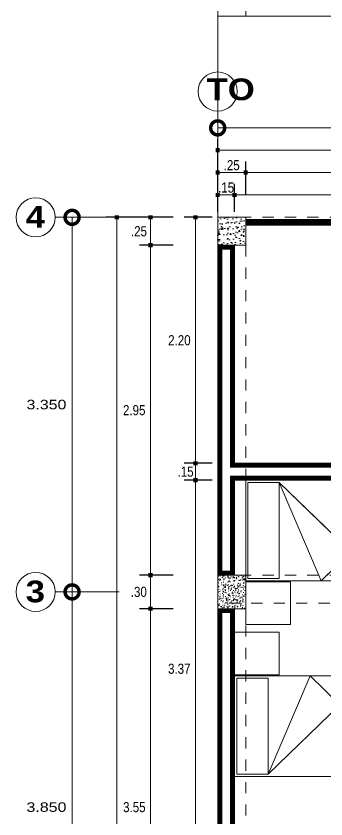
# Model space of a CAD drawing. Header units: millimetres. Extents: x 1555 to 3397, y 790 to 1592.
# Drawn here: x 1668.44 to 1671.21, y 806.65 to 813.83 of the extents above; entities that cross this region are included whole.
import ezdxf

# ---------------------------------------------------------------- set-up
doc = ezdxf.new("R2010")
doc.units = ezdxf.units.MM
doc.linetypes.add('DASHDOT', pattern=[1, 0.5, -0.25, 0, -0.25])
doc.linetypes.add('HIDDEN2', pattern=[4.7625, 3.175, -1.5875])
doc.layers.get('0').update_dxf_attribs({"lineweight": 5})
doc.layers.get('Defpoints').update_dxf_attribs({"lineweight": 5})
for name, color, linetype, lineweight in [('0-Columna', 253, 'Continuous', 13), ('0-Hach de Muro Alto', 145, 'Continuous', 5), ('0-Muro Alto', 145, 'Continuous', 5), ('02', 2, 'Continuous', 5), ('BARANDAS', 129, 'Continuous', 9), ('COTA', 250, 'Continuous', 9), ('COTAS', 7, 'Continuous', 9), ('muebles', 8, 'Continuous', 5), ('TEXTURAS ACHURADOS', 47, 'Continuous', 5)]:
    doc.layers.add(name, color=color, linetype=linetype, lineweight=lineweight)
for name, color, linetype, lineweight, true_color in [('BARANDA DETALLES', 7, 'Continuous', 13, 0x818979), ('CIR EJES', 7, 'Continuous', 9, 0x8b8e7a), ('ejes', 7, 'DASHDOT', 5, 0x6c7360), ('ESCALERA', 7, 'Continuous', 9, 0xb55e94), ('PROYECCION DE VIGA', 7, 'HIDDEN2', 9, 0xd4bc9d), ('PROYECCION01', 7, 'HIDDEN2', 9, 0x6c4856)]:
    doc.layers.add(name, color=color, linetype=linetype, lineweight=lineweight, true_color=true_color)
doc.styles.add('BLACK', font='', dxfattribs={"height": 0.15})
doc.styles.add('DETALLES', font='techl___.ttf')
doc.styles.add('STYLE1-50EJES', font='swissel.ttf', dxfattribs={"width": 1.2, "height": 0.085})
doc.styles.get('BLACK').set_extended_font_data('Arial Black')
doc.dimstyles.new('50$0', dxfattribs={"dimscale": 0, "dimtxt": 0.09, "dimasz": 0.038, "dimexe": 0.1, "dimexo": 0.05, "dimgap": 0.02, "dimtad": 2, "dimtih": 1, "dimtoh": 1, "dimlfac": -1, "dimzin": 4, "dimdsep": 46, "dimtxsty": 'DETALLES', "dimblk": 'BOXFILLED', "dimcen": 2.5, "dimclrd": 256, "dimclre": 256, "dimclrt": 256, "dimazin": 0, "dimtfac": 1, "dimtmove": 0, "dimatfit": 2, "dimldrblk": 'DOT', "dimfxl": 0.2, "dimfxlon": 1, "dimtolj": 1, "dimtzin": 0, "dimlwd": -1, "dimarcsym": 0})
doc.dimstyles.new('DIM-1-50ejes', dxfattribs={"dimtxt": 0.085, "dimasz": 0.25, "dimexe": 0.15, "dimexo": 0.18, "dimgap": 0.03, "dimtad": 2, "dimtih": 1, "dimtoh": 1, "dimzin": 0, "dimdsep": 46, "dimtxsty": 'STYLE1-50EJES', "dimblk1": 'DOTSMALL', "dimblk2": 'DOTSMALL', "dimsah": 1, "dimcen": 2.75, "dimclrd": 256, "dimclre": 256, "dimclrt": 256, "dimazin": 0, "dimtfac": 1, "dimtix": 1, "dimtmove": 0, "dimatfit": 3, "dimldrblk": 'DOTSMALL', "dimfxl": 1, "dimfxlon": 1, "dimtolj": 1, "dimtzin": 0, "dimlwd": -1, "dimlwe": -1, "dimarcsym": 0})

# ---------------------------------------------------------------- blocks, each defined once
blk = doc.blocks.new('A$C1AD014A1')
at = {"layer": 'muebles'}
for p, q in [((0.3422, 0.8264), (-0.5378, 0.4518)), ((0.3422, 0.8264), (-0.2786, 0.1871)), ((-0.5378, 0.4518), (-0.2786, 0.1871))]:
    blk.add_line(p, q, dxfattribs=at)
for points in [[(-0.5478, 1.1265), (-0.5478, 0.7265), (-0.9278, 0.7265), (-0.9278, 1.1265)], [(0.3622, 1.1265), (0.3622, -0.7777), (-0.5378, -0.7777), (-0.5378, 1.1265)], [(-0.5178, 0.8264), (0.3422, 0.8264), (0.3422, 1.1065), (-0.5178, 1.1065)], [(-0.5378, 0.4518), (-0.2786, 0.1871), (0.3422, 0.8264)]]:
    blk.add_lwpolyline(points, close=True, dxfattribs=at)
blk = doc.blocks.new('_BOXFILLED')
at = {"color": 0, "linetype": 'ByBlock'}
blk.add_line((-0.5, 0), (-1, 0), dxfattribs=at)
blk.add_solid([(-0.5, 0.5), (0.5, 0.5), (-0.5, -0.5), (0.5, -0.5)], dxfattribs=at)
blk = doc.blocks.new('*D65')
at = {"layer": 'COTA', "lineweight": -2, "transparency": 16777216}
for p, q in [((1669.5433, 812.0332), (1669.2433, 812.0332)), ((1669.5433, 800.8332), (1669.2433, 800.8332))]:
    blk.add_line(p, q, dxfattribs=at)
at = {"layer": 'COTA', "transparency": 16777216}
blk.add_line((1669.3433, 800.8712), (1669.3433, 811.9952), dxfattribs=at)
at = {"layer": 'Defpoints', "color": 0, "transparency": 16777216}
for p in [(1669.3433, 812.0332), (1670.2433, 812.0332), (1670.2433, 800.8332)]:
    blk.add_point(p, dxfattribs=at)
at = {"layer": 'COTA', "transparency": 16777216, "xscale": 0.038, "yscale": 0.038, "zscale": 0.038}
for p, rotation in [((1669.3433, 812.0332), 90), ((1669.3433, 800.8332), 270)]:
    blk.add_blockref('_BOXFILLED', p, dxfattribs=dict(at, rotation=rotation))
at = {"layer": 'COTA', "transparency": 16777216, "insert": (1669.2016, 806.4332), "char_height": 0.09, "attachment_point": 5, "style": 'DETALLES'}
blk.add_mtext('\\A1;11.20', dxfattribs=at)
blk = doc.blocks.new('_Dot')
at = {"layer": '02', "color": 0, "lineweight": -2}
blk.add_line((-0.5, 0), (-1, 0), dxfattribs=at)
at = {"layer": '02', "color": 0, "const_width": 0.5}
blk.add_lwpolyline([(-0.25, 0, 1), (0.25, 0, 1)], format="xyb", close=True, dxfattribs=at)
blk = doc.blocks.new('*D67')
at = {"layer": 'COTA', "lineweight": -2, "transparency": 16777216}
for p, q in [((1669.8444, 808.5332), (1669.5444, 808.5332)), ((1669.8444, 804.9832), (1669.5444, 804.9832))]:
    blk.add_line(p, q, dxfattribs=at)
at = {"layer": 'COTA', "transparency": 16777216}
blk.add_line((1669.6444, 805.0212), (1669.6444, 808.4952), dxfattribs=at)
at = {"layer": 'Defpoints', "color": 0, "transparency": 16777216}
for p in [(1669.6444, 808.5332), (1670.2433, 808.5332), (1670.2433, 804.9832)]:
    blk.add_point(p, dxfattribs=at)
at = {"layer": 'COTA', "transparency": 16777216, "xscale": 0.038, "yscale": 0.038, "zscale": 0.038}
for p, rotation in [((1669.6444, 808.5332), 90), ((1669.6444, 804.9832), 270)]:
    blk.add_blockref('_BOXFILLED', p, dxfattribs=dict(at, rotation=rotation))
at = {"layer": 'COTA', "transparency": 16777216, "insert": (1669.4989, 806.7582), "char_height": 0.09, "attachment_point": 5, "style": 'DETALLES'}
blk.add_mtext('\\A1;3.55', dxfattribs=at)
blk = doc.blocks.new('*D68')
at = {"layer": 'COTA', "lineweight": -2, "transparency": 16777216}
for p, q in [((1670.1933, 812.0332), (1669.9444, 812.0332)), ((1670.1933, 809.8332), (1669.9444, 809.8332))]:
    blk.add_line(p, q, dxfattribs=at)
at = {"layer": 'COTA', "transparency": 16777216}
blk.add_line((1670.0444, 809.8712), (1670.0444, 811.9952), dxfattribs=at)
at = {"layer": 'Defpoints', "color": 0, "transparency": 16777216}
for p in [(1670.0444, 812.0332), (1670.2433, 812.0332), (1670.2433, 809.8332)]:
    blk.add_point(p, dxfattribs=at)
at = {"layer": 'COTA', "transparency": 16777216, "xscale": 0.038, "yscale": 0.038, "zscale": 0.038}
for p, rotation in [((1670.0444, 812.0332), 90), ((1670.0444, 809.8332), 270)]:
    blk.add_blockref('_BOXFILLED', p, dxfattribs=dict(at, rotation=rotation))
at = {"layer": 'COTA', "transparency": 16777216, "insert": (1669.9014, 810.9332), "char_height": 0.09, "attachment_point": 5, "style": 'DETALLES'}
blk.add_mtext('\\A1;2.20', dxfattribs=at)
blk = doc.blocks.new('*D69')
at = {"layer": 'COTA', "lineweight": -2, "transparency": 16777216}
for p, q in [((1669.8444, 808.8332), (1669.5444, 808.8332)), ((1669.8444, 808.5332), (1669.5444, 808.5332))]:
    blk.add_line(p, q, dxfattribs=at)
at = {"layer": 'COTA', "transparency": 16777216}
blk.add_line((1669.6444, 808.5712), (1669.6444, 808.7952), dxfattribs=at)
at = {"layer": 'Defpoints', "color": 0, "transparency": 16777216}
for p in [(1669.6444, 808.8332), (1670.2433, 808.8332), (1670.2433, 808.5332)]:
    blk.add_point(p, dxfattribs=at)
at = {"layer": 'COTA', "transparency": 16777216, "xscale": 0.038, "yscale": 0.038, "zscale": 0.038}
for p, rotation in [((1669.6444, 808.8332), 90), ((1669.6444, 808.5332), 270)]:
    blk.add_blockref('_BOXFILLED', p, dxfattribs=dict(at, rotation=rotation))
at = {"layer": 'COTA', "transparency": 16777216, "insert": (1669.5389, 808.6832), "char_height": 0.09, "attachment_point": 5, "style": 'DETALLES'}
blk.add_mtext('\\A1;.30', dxfattribs=at)
blk = doc.blocks.new('*D70')
at = {"layer": 'COTA', "lineweight": -2, "transparency": 16777216}
for p, q in [((1669.8444, 811.7832), (1669.5444, 811.7832)), ((1669.8444, 808.8332), (1669.5444, 808.8332))]:
    blk.add_line(p, q, dxfattribs=at)
at = {"layer": 'COTA', "transparency": 16777216}
blk.add_line((1669.6444, 808.8712), (1669.6444, 811.7452), dxfattribs=at)
at = {"layer": 'Defpoints', "color": 0, "transparency": 16777216}
for p in [(1669.6444, 811.7832), (1670.2433, 811.7832), (1670.2433, 808.8332)]:
    blk.add_point(p, dxfattribs=at)
at = {"layer": 'COTA', "transparency": 16777216, "xscale": 0.038, "yscale": 0.038, "zscale": 0.038}
for p, rotation in [((1669.6444, 811.7832), 90), ((1669.6444, 808.8332), 270)]:
    blk.add_blockref('_BOXFILLED', p, dxfattribs=dict(at, rotation=rotation))
at = {"layer": 'COTA', "transparency": 16777216, "insert": (1669.498, 810.3082), "char_height": 0.09, "attachment_point": 5, "style": 'DETALLES'}
blk.add_mtext('\\A1;2.95', dxfattribs=at)
blk = doc.blocks.new('*D71')
at = {"layer": 'COTA', "lineweight": -2, "transparency": 16777216}
for p, q in [((1669.8444, 812.0332), (1669.5444, 812.0332)), ((1669.8444, 811.7832), (1669.5444, 811.7832))]:
    blk.add_line(p, q, dxfattribs=at)
at = {"layer": 'COTA', "transparency": 16777216}
blk.add_line((1669.6444, 811.8212), (1669.6444, 811.9952), dxfattribs=at)
at = {"layer": 'Defpoints', "color": 0, "transparency": 16777216}
for p in [(1669.6444, 812.0332), (1670.2433, 812.0332), (1670.2433, 811.7832)]:
    blk.add_point(p, dxfattribs=at)
at = {"layer": 'COTA', "transparency": 16777216, "xscale": 0.038, "yscale": 0.038, "zscale": 0.038}
for p, rotation in [((1669.6444, 812.0332), 90), ((1669.6444, 811.7832), 270)]:
    blk.add_blockref('_BOXFILLED', p, dxfattribs=dict(at, rotation=rotation))
at = {"layer": 'COTA', "transparency": 16777216, "insert": (1669.5405, 811.9082), "char_height": 0.09, "attachment_point": 5, "style": 'DETALLES'}
blk.add_mtext('\\A1;.25', dxfattribs=at)
blk = doc.blocks.new('_DOTSMALL')
at = {"color": 0, "linetype": 'ByBlock', "const_width": 0.5}
blk.add_lwpolyline([(-0.0625, 0, 1), (0.0625, 0, 1)], format="xyb", close=True, dxfattribs=at)
blk = doc.blocks.new('*D72')
at = {"layer": 'COTAS', "transparency": 16777216}
for p, q in [((1669.3644, 808.6832), (1668.7933, 808.6832)), ((1668.9433, 804.8332), (1668.9433, 808.6832)), ((1669.3644, 804.8332), (1668.7933, 804.8332))]:
    blk.add_line(p, q, dxfattribs=at)
at = {"layer": 'Defpoints', "color": 0, "transparency": 16777216}
for p in [(1668.9433, 808.6832), (1669.5444, 808.6832), (1669.5444, 804.8332)]:
    blk.add_point(p, dxfattribs=at)
at = {"layer": 'COTAS', "transparency": 16777216, "xscale": 0.25, "yscale": 0.25, "zscale": 0.25}
for p, rotation in [((1668.9433, 808.6832), 90), ((1668.9433, 804.8332), 270)]:
    blk.add_blockref('_DOTSMALL', p, dxfattribs=dict(at, rotation=rotation))
at = {"layer": 'COTAS', "transparency": 16777216, "insert": (1668.7145, 806.7582), "char_height": 0.085, "attachment_point": 5, "style": 'STYLE1-50EJES'}
blk.add_mtext('\\A1;3.850', dxfattribs=at)
blk = doc.blocks.new('*D73')
at = {"layer": 'COTAS', "transparency": 16777216}
for p, q in [((1669.3644, 812.0332), (1668.7933, 812.0332)), ((1668.9433, 808.6832), (1668.9433, 812.0332)), ((1669.3644, 808.6832), (1668.7933, 808.6832))]:
    blk.add_line(p, q, dxfattribs=at)
at = {"layer": 'Defpoints', "color": 0, "transparency": 16777216}
for p in [(1668.9433, 812.0332), (1669.5444, 812.0332), (1669.5444, 808.6832)]:
    blk.add_point(p, dxfattribs=at)
at = {"layer": 'COTAS', "transparency": 16777216, "xscale": 0.25, "yscale": 0.25, "zscale": 0.25}
for p, rotation in [((1668.9433, 812.0332), 90), ((1668.9433, 808.6832), 270)]:
    blk.add_blockref('_DOTSMALL', p, dxfattribs=dict(at, rotation=rotation))
at = {"layer": 'COTAS', "transparency": 16777216, "insert": (1668.7145, 810.3582), "char_height": 0.085, "attachment_point": 5, "style": 'STYLE1-50EJES'}
blk.add_mtext('\\A1;3.350', dxfattribs=at)
blk = doc.blocks.new('*D85')
at = {"layer": 'COTA', "lineweight": -2, "transparency": 16777216}
for p, q in [((1670.1933, 809.6832), (1669.9444, 809.6832)), ((1670.1933, 806.3082), (1669.9444, 806.3082))]:
    blk.add_line(p, q, dxfattribs=at)
at = {"layer": 'COTA', "transparency": 16777216}
blk.add_line((1670.0444, 806.3462), (1670.0444, 809.6452), dxfattribs=at)
at = {"layer": 'Defpoints', "color": 0, "transparency": 16777216}
for p in [(1670.0444, 809.6832), (1670.2433, 809.6832), (1670.2433, 806.3082)]:
    blk.add_point(p, dxfattribs=at)
at = {"layer": 'COTA', "transparency": 16777216, "xscale": 0.038, "yscale": 0.038, "zscale": 0.038}
for p, rotation in [((1670.0444, 809.6832), 90), ((1670.0444, 806.3082), 270)]:
    blk.add_blockref('_BOXFILLED', p, dxfattribs=dict(at, rotation=rotation))
at = {"layer": 'COTA', "transparency": 16777216, "insert": (1669.9002, 807.9957), "char_height": 0.09, "attachment_point": 5, "style": 'DETALLES'}
blk.add_mtext('\\A1;3.37', dxfattribs=at)
blk = doc.blocks.new('*D86')
at = {"layer": 'COTA', "lineweight": -2, "transparency": 16777216}
for p, q in [((1670.1933, 809.8332), (1669.9444, 809.8332)), ((1670.1933, 809.6832), (1669.9444, 809.6832))]:
    blk.add_line(p, q, dxfattribs=at)
at = {"layer": 'COTA', "transparency": 16777216}
blk.add_line((1670.0444, 809.7952), (1670.0444, 809.7212), dxfattribs=at)
at = {"layer": 'Defpoints', "color": 0, "transparency": 16777216}
for p in [(1670.2433, 809.8332), (1670.0444, 809.6832), (1670.2433, 809.6832)]:
    blk.add_point(p, dxfattribs=at)
at = {"layer": 'COTA', "transparency": 16777216, "xscale": 0.038, "yscale": 0.038, "zscale": 0.038}
for p, rotation in [((1670.0444, 809.8332), 90), ((1670.0444, 809.6832), 270)]:
    blk.add_blockref('_BOXFILLED', p, dxfattribs=dict(at, rotation=rotation))
at = {"layer": 'COTA', "transparency": 16777216, "insert": (1669.9562, 809.7582), "char_height": 0.09, "attachment_point": 5, "style": 'DETALLES'}
blk.add_mtext('\\A1;.15', dxfattribs=at)
blk = doc.blocks.new('*D313')
at = {"layer": 'COTA', "lineweight": -2, "transparency": 16777216}
for p, q in [((1670.2433, 812.4332), (1670.2433, 812.7332)), ((1679.2433, 812.4332), (1679.2433, 812.7332))]:
    blk.add_line(p, q, dxfattribs=at)
at = {"layer": 'COTA', "transparency": 16777216}
blk.add_line((1670.2813, 812.6332), (1679.2053, 812.6332), dxfattribs=at)
at = {"layer": 'Defpoints', "color": 0, "transparency": 16777216}
for p in [(1679.2433, 812.6332), (1670.2433, 812.0332), (1679.2433, 812.0332)]:
    blk.add_point(p, dxfattribs=at)
at = {"layer": 'COTA', "transparency": 16777216, "xscale": 0.038, "yscale": 0.038, "zscale": 0.038, "rotation": 180}
blk.add_blockref('_BOXFILLED', (1670.2433, 812.6332), dxfattribs=at)
at = {"layer": 'COTA', "transparency": 16777216, "xscale": 0.038, "yscale": 0.038, "zscale": 0.038}
blk.add_blockref('_BOXFILLED', (1679.2433, 812.6332), dxfattribs=at)
at = {"layer": 'COTA', "transparency": 16777216, "insert": (1674.7433, 812.6994), "char_height": 0.09, "attachment_point": 5, "style": 'DETALLES'}
blk.add_mtext('\\A1;9.00', dxfattribs=at)
blk = doc.blocks.new('*D314')
at = {"layer": 'COTA', "lineweight": -2, "transparency": 16777216}
for p, q in [((1670.2433, 812.0832), (1670.2433, 812.3332)), ((1670.3933, 812.0832), (1670.3933, 812.3332))]:
    blk.add_line(p, q, dxfattribs=at)
at = {"layer": 'COTA', "transparency": 16777216}
blk.add_line((1670.3553, 812.2332), (1670.2813, 812.2332), dxfattribs=at)
at = {"layer": 'Defpoints', "color": 0, "transparency": 16777216}
for p in [(1670.2433, 812.2332), (1670.2433, 812.0332), (1670.3933, 812.0332)]:
    blk.add_point(p, dxfattribs=at)
at = {"layer": 'COTA', "transparency": 16777216, "xscale": 0.038, "yscale": 0.038, "zscale": 0.038, "rotation": 180}
blk.add_blockref('_BOXFILLED', (1670.2433, 812.2332), dxfattribs=at)
at = {"layer": 'COTA', "transparency": 16777216, "xscale": 0.038, "yscale": 0.038, "zscale": 0.038}
blk.add_blockref('_BOXFILLED', (1670.3933, 812.2332), dxfattribs=at)
at = {"layer": 'COTA', "transparency": 16777216, "insert": (1670.3183, 812.2992), "char_height": 0.09, "attachment_point": 5, "style": 'DETALLES'}
blk.add_mtext('\\A1;.15', dxfattribs=at)
blk = doc.blocks.new('*D317')
at = {"layer": 'COTA', "lineweight": -2, "transparency": 16777216}
for p, q in [((1670.4933, 812.2332), (1670.4933, 812.5332)), ((1673.9433, 812.2332), (1673.9433, 812.5332))]:
    blk.add_line(p, q, dxfattribs=at)
at = {"layer": 'COTA', "transparency": 16777216}
blk.add_line((1673.9053, 812.4332), (1670.5313, 812.4332), dxfattribs=at)
at = {"layer": 'Defpoints', "color": 0, "transparency": 16777216}
for p in [(1670.4933, 812.4332), (1670.4933, 812.0332), (1673.9433, 812.0332)]:
    blk.add_point(p, dxfattribs=at)
at = {"layer": 'COTA', "transparency": 16777216, "xscale": 0.038, "yscale": 0.038, "zscale": 0.038, "rotation": 180}
blk.add_blockref('_BOXFILLED', (1670.4933, 812.4332), dxfattribs=at)
at = {"layer": 'COTA', "transparency": 16777216, "xscale": 0.038, "yscale": 0.038, "zscale": 0.038}
blk.add_blockref('_BOXFILLED', (1673.9433, 812.4332), dxfattribs=at)
at = {"layer": 'COTA', "transparency": 16777216, "insert": (1672.2183, 812.5002), "char_height": 0.09, "attachment_point": 5, "style": 'DETALLES'}
blk.add_mtext('\\A1;3.45', dxfattribs=at)
blk = doc.blocks.new('*D318')
at = {"layer": 'COTA', "lineweight": -2, "transparency": 16777216}
for p, q in [((1670.2433, 812.2332), (1670.2433, 812.5332)), ((1670.4933, 812.2332), (1670.4933, 812.5332))]:
    blk.add_line(p, q, dxfattribs=at)
at = {"layer": 'COTA', "transparency": 16777216}
blk.add_line((1670.4553, 812.4332), (1670.2813, 812.4332), dxfattribs=at)
at = {"layer": 'Defpoints', "color": 0, "transparency": 16777216}
for p in [(1670.2433, 812.4332), (1670.2433, 812.0332), (1670.4933, 812.0332)]:
    blk.add_point(p, dxfattribs=at)
at = {"layer": 'COTA', "transparency": 16777216, "xscale": 0.038, "yscale": 0.038, "zscale": 0.038, "rotation": 180}
blk.add_blockref('_BOXFILLED', (1670.2433, 812.4332), dxfattribs=at)
at = {"layer": 'COTA', "transparency": 16777216, "xscale": 0.038, "yscale": 0.038, "zscale": 0.038}
blk.add_blockref('_BOXFILLED', (1670.4933, 812.4332), dxfattribs=at)
at = {"layer": 'COTA', "transparency": 16777216, "insert": (1670.3683, 812.4992), "char_height": 0.09, "attachment_point": 5, "style": 'DETALLES'}
blk.add_mtext('\\A1;.25', dxfattribs=at)
blk = doc.blocks.new('*D320')
at = {"layer": 'COTAS', "transparency": 16777216}
for p, q in [((1670.2433, 812.2132), (1670.2433, 812.9832)), ((1674.0683, 812.6132), (1674.0683, 812.9832)), ((1674.0683, 812.8332), (1670.2433, 812.8332))]:
    blk.add_line(p, q, dxfattribs=at)
at = {"layer": 'Defpoints', "color": 0, "transparency": 16777216}
for p in [(1670.2433, 812.8332), (1674.0683, 812.4332), (1670.2433, 812.0332)]:
    blk.add_point(p, dxfattribs=at)
at = {"layer": 'COTAS', "transparency": 16777216, "xscale": 0.25, "yscale": 0.25, "zscale": 0.25, "rotation": 180}
blk.add_blockref('_DOTSMALL', (1670.2433, 812.8332), dxfattribs=at)
at = {"layer": 'COTAS', "transparency": 16777216, "xscale": 0.25, "yscale": 0.25, "zscale": 0.25}
blk.add_blockref('_DOTSMALL', (1674.0683, 812.8332), dxfattribs=at)
at = {"layer": 'COTAS', "transparency": 16777216, "insert": (1672.1558, 812.9069), "char_height": 0.085, "attachment_point": 5, "style": 'STYLE1-50EJES'}
blk.add_mtext('\\A1;3.825', dxfattribs=at)
blk = doc.blocks.new('*D321')
at = {"layer": 'COTA', "lineweight": -2, "transparency": 16777216}
for p, q in [((1670.3933, 812.0832), (1670.3933, 812.3332)), ((1674.0433, 812.0832), (1674.0433, 812.3332))]:
    blk.add_line(p, q, dxfattribs=at)
at = {"layer": 'COTA', "transparency": 16777216}
blk.add_line((1670.4313, 812.2332), (1674.0053, 812.2332), dxfattribs=at)
at = {"layer": 'Defpoints', "color": 0, "transparency": 16777216}
for p in [(1674.0433, 812.2332), (1670.3933, 812.0332), (1674.0433, 812.0332)]:
    blk.add_point(p, dxfattribs=at)
at = {"layer": 'COTA', "transparency": 16777216, "xscale": 0.038, "yscale": 0.038, "zscale": 0.038, "rotation": 180}
blk.add_blockref('_BOXFILLED', (1670.3933, 812.2332), dxfattribs=at)
at = {"layer": 'COTA', "transparency": 16777216, "xscale": 0.038, "yscale": 0.038, "zscale": 0.038}
blk.add_blockref('_BOXFILLED', (1674.0433, 812.2332), dxfattribs=at)
at = {"layer": 'COTA', "transparency": 16777216, "insert": (1672.2183, 812.3002), "char_height": 0.09, "attachment_point": 5, "style": 'DETALLES'}
blk.add_mtext('\\A1;3.65', dxfattribs=at)

msp = doc.modelspace()

# ---------------------------------------------------------------- hatches: boundary and pattern name
at = {"layer": 'TEXTURAS ACHURADOS'}
h = msp.add_hatch(dxfattribs=at)
h.set_pattern_fill('CONCRET3', color=256, scale=0.014, angle=360, pattern_type=2)
h.set_pattern_definition([(50, (1740.11896, 761.432205), (0.100416426, -0.0087853), [0.0105, -0.1155]), (355, (1740.11896, 761.43221), (-0.01942519, 0.1053069), [0.0084, -0.0924]), (100.4514, (1740.12733, 761.43147), (0.08099131, 0.09652154), [0.00892363, -0.0981599]), (46.1842, (1740.11896, 761.4602), (0.14941375, -0.02317266), [0.01575, -0.17325]), (96.6356, (1740.13141, 761.45827), (0.13085278, 0.1363765), [0.01338544, -0.14723982]), (351.1842, (1740.11896, 761.4602), (0.13085267, 0.1363766), [0.0126, -0.1386]), (21, (1740.13296, 761.453205), (0.08356699, -0.056366645), [0.0105, -0.1155]), (326, (1740.13296, 761.45321), (0.03406415, 0.10152101), [0.0084, -0.0924]), (71.4514, (1740.13993, 761.44851), (0.11763117, 0.04515427), [0.00892363, -0.0981599]), (37.5, (1740.118963, 761.432205), (0.00170238, 0.04660514), [0, -0.09128, 0, -0.0938, 0, -0.09275]), (7.5, (1740.118963, 761.432205), (0.036829735, 0.05521764), [0, -0.05348, 0, -0.08918, 0, -0.03535]), (327.5, (1740.087743, 761.432205), (0.074735141, -0.003157682), [0, -0.035, 0, -0.1092, 0, -0.1449]), (317.5, (1740.07374, 761.432205), (0.081646064, 0.0140147), [0, -0.0455, 0, -0.07252, 0, -0.1029])])
h.paths.add_polyline_path([(1670.24335, 812.03322), (1670.49335, 812.03322), (1670.49335, 811.78322), (1670.24335, 811.78322)])
h = msp.add_hatch(dxfattribs=at)
h.set_pattern_fill('CONCRET3', color=256, scale=0.00882, angle=360, pattern_type=2)
h.set_pattern_definition([(50, (1716.058065, 776.934366), (0.06326235, -0.00553474), [0.006615, -0.072765]), (355, (1716.058065, 776.934366), (-0.01223787, 0.066343346), [0.005292, -0.058212]), (100.4514, (1716.063336, 776.933904), (0.05102453, 0.06080857), [0.005621885, -0.061840734]), (46.1842, (1716.058065, 776.952006), (0.09413066, -0.01459878), [0.0099225, -0.1091475]), (96.6356, (1716.06591, 776.95079), (0.08243725, 0.0859172), [0.00843283, -0.09276109]), (351.1842, (1716.05806, 776.95201), (0.08243718, 0.08591726), [0.007938, -0.087318]), (21, (1716.066885, 776.947596), (0.0526472, -0.035510986), [0.006615, -0.072765]), (326, (1716.066885, 776.947596), (0.02146041, 0.063958234), [0.005292, -0.058212]), (71.4514, (1716.07127, 776.944636), (0.074107636, 0.02844719), [0.005621885, -0.061840734]), (37.5, (1716.058065, 776.934366), (0.001072499, 0.029361238), [0, -0.0575064, 0, -0.059094, 0, -0.0584325]), (7.5, (1716.058065, 776.934366), (0.023202733, 0.034787113), [0, -0.0336924, 0, -0.0561834, 0, -0.0222705]), (327.5, (1716.038396, 776.934366), (0.047083139, -0.00198934), [0, -0.02205, 0, -0.068796, 0, -0.091287]), (317.5, (1716.029576, 776.934366), (0.05143702, 0.00882926), [0, -0.028665, 0, -0.0456876, 0, -0.064827])])
h.paths.add_polyline_path([(1670.24335, 808.83322), (1670.49335, 808.83322), (1670.49335, 808.53322), (1670.24335, 808.53322)])

# ---------------------------------------------------------------- linework, layer by layer
at = {"layer": '0-Columna'}
for points in [[(1670.49335, 812.03322), (1670.24335, 812.03322), (1670.24335, 811.78322), (1670.49335, 811.78322)], [(1670.24335, 808.83322), (1670.49335, 808.83322), (1670.49335, 808.53322), (1670.24335, 808.53322)]]:
    msp.add_lwpolyline(points, close=True, dxfattribs=at)
at = {"layer": '0-Hach de Muro Alto', "const_width": 0.04}
for points in [[(1670.37335, 811.76322), (1670.26335, 811.76322), (1670.26335, 808.85322), (1670.37335, 808.85322), (1670.37335, 809.70322), (1672.02335, 809.70322), (1672.02335, 809.81322), (1670.37335, 809.81322)], [(1670.26335, 808.51322), (1670.37335, 808.51322), (1670.37335, 805.00322), (1670.26335, 805.00322)]]:
    msp.add_lwpolyline(points, close=True, dxfattribs=at)
at = {"layer": '0-Muro Alto'}
msp.add_line((1670.24335, 813.83322), (1670.24335, 812.03322), dxfattribs=at)
for points in [[(1670.24335, 813.83322), (1679.24335, 813.83322), (1679.24335, 817.63322), (1670.24335, 817.63322)], [(1670.39335, 811.78322), (1670.24335, 811.78322), (1670.24335, 808.83322), (1670.39335, 808.83322), (1670.39335, 809.68322), (1672.04335, 809.68322), (1672.04335, 809.83322), (1670.39335, 809.83322)], [(1670.24335, 808.53322), (1670.39335, 808.53322), (1670.39335, 804.98322), (1670.24335, 804.98322)]]:
    msp.add_lwpolyline(points, close=True, dxfattribs=at)
at = {"layer": 'BARANDA DETALLES'}
for p, q in [((1673.94335, 812.01122), (1670.49335, 812.01122)), ((1673.94335, 812.00722), (1670.49335, 812.00722)), ((1673.94335, 812.00122), (1670.49335, 812.00122)), ((1673.94335, 811.99322), (1670.49335, 811.99322)), ((1673.94335, 811.98322), (1670.49335, 811.98322)), ((1673.94335, 811.97522), (1670.49335, 811.97522)), ((1673.94335, 811.96922), (1670.49335, 811.96922)), ((1673.94335, 811.96522), (1670.49335, 811.96522))]:
    msp.add_line(p, q, dxfattribs=at)
at = {"layer": 'BARANDAS'}
msp.add_lwpolyline([(1670.49335, 811.96322), (1673.94335, 811.96322), (1673.94335, 812.01322), (1670.49335, 812.01322)], close=True, dxfattribs=at)
at = {"layer": 'CIR EJES'}
for centre in [(1668.61835, 812.03322), (1668.61835, 808.68322)]:
    msp.add_circle(centre, 0.175, dxfattribs=at)
at = {"layer": 'ejes', "color": 8, "linetype": 'Continuous', "lineweight": 0}
msp.add_circle((1670.24335, 813.15818), 0.175, dxfattribs=at)
at = {"layer": 'ESCALERA', "linetype": 'HIDDEN2', "ltscale": 0.03}
msp.add_lwpolyline([(1671.94335, 812.03322), (1670.49335, 812.03322), (1670.49335, 811.78322), (1670.39335, 811.78322), (1670.39335, 809.83322), (1671.94335, 809.83322)], close=True, dxfattribs=at)
at = {"layer": 'PROYECCION DE VIGA', "linetype": 'HIDDEN2', "ltscale": 0.03}
for points in [[(1670.24335, 811.78322), (1670.49335, 811.78322), (1670.49335, 800.48322), (1670.24335, 800.48322)], [(1670.24335, 808.83322), (1679.24335, 808.83322), (1679.24335, 808.58322), (1670.24335, 808.58322)]]:
    msp.add_lwpolyline(points, close=True, dxfattribs=at)
at = {"layer": 'PROYECCION01', "linetype": 'HIDDEN2', "ltscale": 0.03}
msp.add_lwpolyline([(1670.49335, 814.08322), (1678.99335, 814.08322), (1678.99335, 813.83322), (1670.49335, 813.83322)], close=True, dxfattribs=at)

# ---------------------------------------------------------------- block references
at = {"layer": 'muebles', "color": 5, "lineweight": 5, "rotation": 90}
msp.add_blockref('A$C1AD014A1', (1671.61982, 809.32104), dxfattribs=at)
at = {"layer": 'muebles', "color": 5, "lineweight": 5, "xscale": -1, "rotation": 90}
msp.add_blockref('A$C1AD014A1', (1671.51982, 807.39529), dxfattribs=at)

# ---------------------------------------------------------------- texts
at = {"layer": 'ejes', "linetype": 'Continuous', "lineweight": 0, "style": 'BLACK'}
for s, p in [('TO', (1670.14307, 813.08081)), ('4', (1668.5287, 811.94042)), ('3', (1668.5287, 808.59042))]:
    msp.add_text(s, height=0.19424, dxfattribs=at).set_placement(p)

# ---------------------------------------------------------------- dimensions: what is measured, and where the dimension line sits
at = {"layer": 'COTA'}
dim = msp.add_linear_dim(base=(1679.24335, 812.63318), p1=(1670.24335, 812.03322), p2=(1679.24335, 812.03322), dimstyle='50$0', override={"dimscale": 1}, dxfattribs=at)
dim.commit()
dim.dimension.update_dxf_attribs({"geometry": '*D313', "text_midpoint": (1674.74335, 812.69937)})
for base, p1, p2, angle, picture, middle in [((1670.24335, 812.43318), (1670.49335, 812.03322), (1670.24335, 812.03322), 180, '*D318', (1670.36835, 812.49917)), ((1670.49335, 812.43318), (1673.94335, 812.03322), (1670.49335, 812.03322), 180, '*D317', (1672.21835, 812.50016)), ((1674.04335, 812.23318), (1670.39335, 812.03322), (1674.04335, 812.03322), 180, '*D321', (1672.21835, 812.30016)), ((1669.34335, 812.03322), (1670.24335, 800.83322), (1670.24335, 812.03322), 90, '*D65', (1669.20164, 806.43322)), ((1669.64438, 812.03322), (1670.24335, 811.78322), (1670.24335, 812.03322), 90, '*D71', (1669.5405, 811.90822)), ((1670.04438, 812.03322), (1670.24335, 809.83322), (1670.24335, 812.03322), 90, '*D68', (1669.90142, 810.93322)), ((1669.64438, 811.78322), (1670.24335, 808.83322), (1670.24335, 811.78322), 90, '*D70', (1669.498, 810.30822)), ((1670.04438, 809.68322), (1670.24335, 809.83322), (1670.24335, 809.68322), 90, '*D86', (1669.95615, 809.75822)), ((1670.04437846, 809.68321946), (1670.24334692, 806.30821947), (1670.24334692, 809.68321946), 90, '*D85', (1669.90023372, 807.99571946)), ((1669.64438, 808.83322), (1670.24335, 808.53322), (1670.24335, 808.83322), 90, '*D69', (1669.53885, 808.68322)), ((1669.64438, 808.53322), (1670.24335, 804.98322), (1670.24335, 808.53322), 90, '*D67', (1669.49885, 806.75822))]:
    dim = msp.add_linear_dim(base=base, p1=p1, p2=p2, angle=angle, dimstyle='50$0', override={"dimscale": 1, "dimtmove": 1}, dxfattribs=at)
    dim.commit()
    dim.dimension.update_dxf_attribs({"geometry": picture, "text_midpoint": middle})
dim = msp.add_linear_dim(base=(1670.24335, 812.23318), p1=(1670.39335, 812.03322), p2=(1670.24335, 812.03322), angle=180, dimstyle='50$0', override={"dimscale": 1, "dimtmove": 1}, dxfattribs=at)
dim.commit()
dim.dimension.update_dxf_attribs({"geometry": '*D314', "text_midpoint": (1670.31835, 812.23318), "dimtype": 160})
at = {"layer": 'COTAS'}
dim = msp.add_linear_dim(base=(1670.24335, 812.83318), p1=(1674.06835, 812.43318), p2=(1670.24335, 812.03322), dimstyle='DIM-1-50ejes', override={"dimdec": 3, "dimtmove": 1}, dxfattribs=at)
dim.commit()
dim.dimension.update_dxf_attribs({"geometry": '*D320', "text_midpoint": (1672.15585, 812.90686)})
for base, p1, p2, picture, middle in [((1668.94335, 812.03322), (1669.54438, 808.68322), (1669.54438, 812.03322), '*D73', (1668.71448, 810.35822)), ((1668.94335, 808.68322), (1669.54438, 804.83322), (1669.54438, 808.68322), '*D72', (1668.71448, 806.75822))]:
    dim = msp.add_linear_dim(base=base, p1=p1, p2=p2, angle=90, dimstyle='DIM-1-50ejes', override={"dimdec": 3, "dimtmove": 1}, dxfattribs=at)
    dim.commit()
    dim.dimension.update_dxf_attribs({"geometry": picture, "text_midpoint": middle})

doc.saveas('drawing.dxf')
